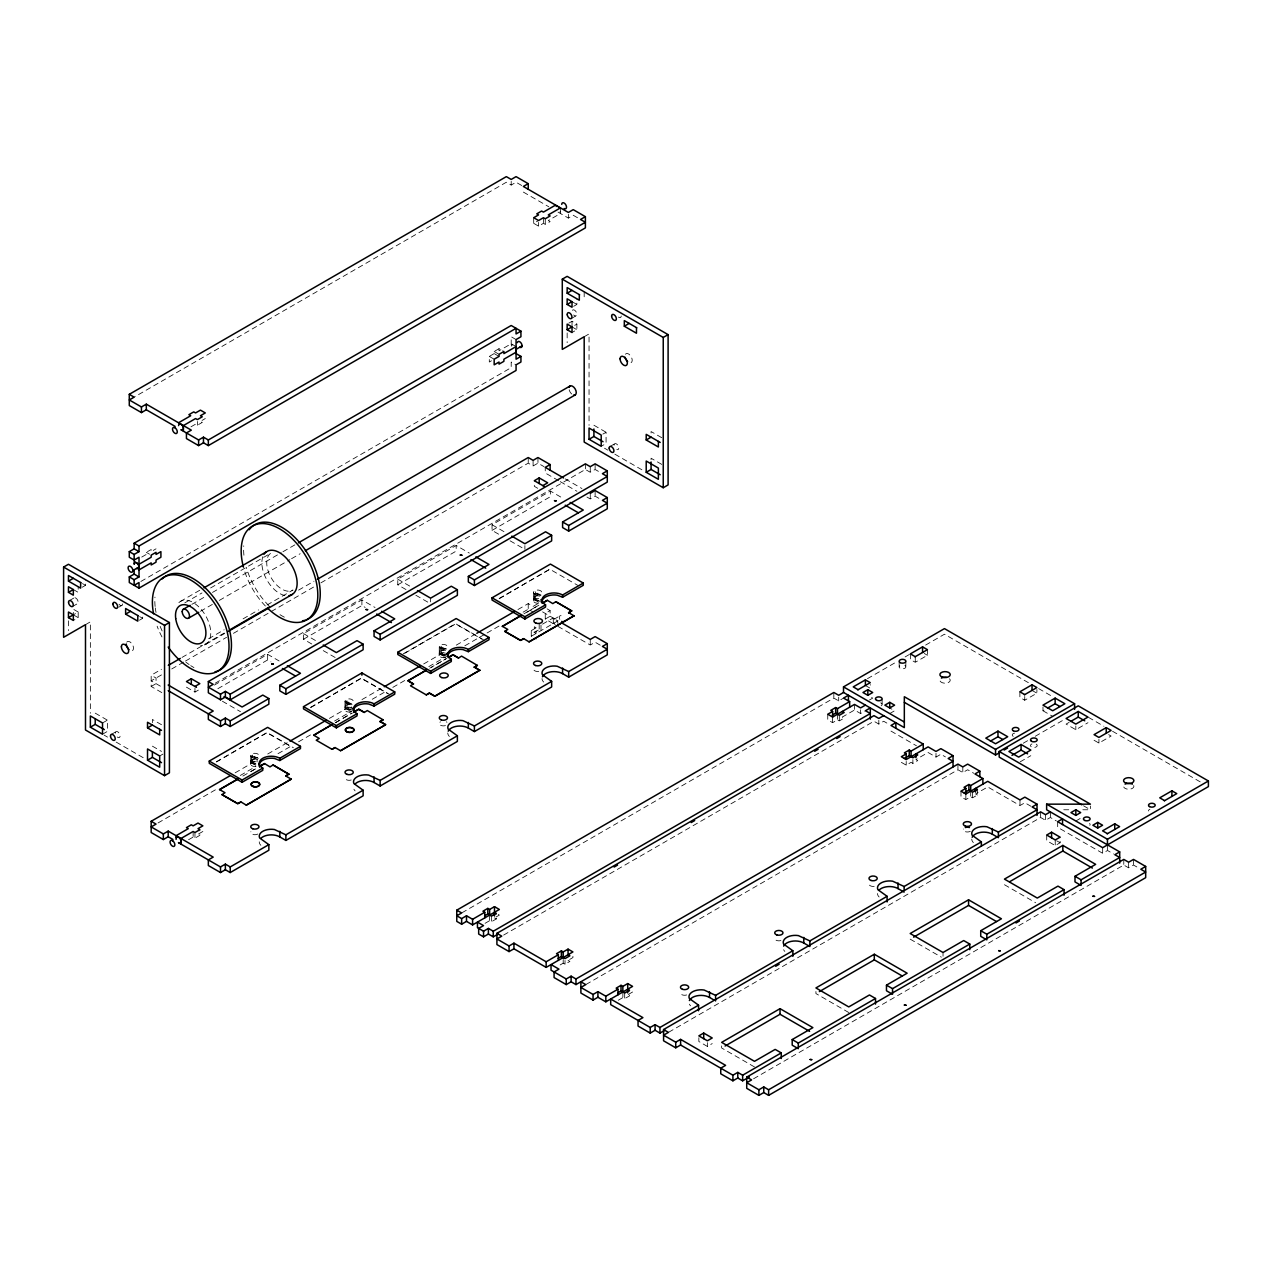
<?xml version="1.0" encoding="UTF-8"?>
<svg xmlns="http://www.w3.org/2000/svg" width="1272" height="1272" viewBox="0 0 1272 1272"><rect width="100%" height="100%" fill="white"/><g stroke="black" fill="none" stroke-linecap="round" stroke-linejoin="round"><path stroke-width="0.75" stroke-dasharray="5 3.75" d="M352.058 704.338L346.207 700.967L345.555 708.472A4.134 2.385 0 0 0 346.207 711.35A4.134 2.385 0 0 0 351.199 711.732L351.485 709.204M255.942 766.396A4.134 2.385 0 0 1 251.586 765.537A4.134 2.385 0 0 1 251.3 762.898L251.951 755.377L258.311 758.351M255.481 763.741L252.635 762.103L252.635 755.075M351.151 710.142L346.906 707.677L346.906 700.649M445.454 657.306A4.134 2.385 0 0 1 440.478 656.924A4.134 2.385 0 0 1 439.826 654.062L440.478 646.542L446.838 649.515L445.629 650.215L439.953 646.939M445.423 655.716L441.161 653.252L441.161 646.24M538.724 603.119A4.134 2.385 0 0 1 534.383 602.276A4.134 2.385 0 0 1 534.081 599.637L534.733 592.116L541.109 595.089M539.694 601.29L535.433 598.826L535.433 591.814M251.427 759.988L251.3 760.1A4.134 2.385 0 0 0 251.586 762.739A4.134 2.385 0 0 0 255.942 763.582M251.3 762.898L251.3 760.211M345.555 708.472L345.682 705.578M439.826 654.062L439.953 651.153M534.081 599.637L534.208 596.727M130.952 398.979L506.336 182.246L511.201 185.06L516.066 182.246L522.156 185.76M533.699 217.719L533.699 223.331L538.565 220.533M191.007 426.804L195.57 424.164L197.399 425.23L202.264 422.415L200.435 421.366M202.057 420.428L205.301 418.552M533.699 223.331L538.565 226.146L543.43 223.331L545.259 224.381L550.124 221.582L548.296 220.533L560.459 213.505L560.459 207.893M558.026 212.106L568.361 218.069L573.227 215.254L579.317 218.768M82.251 587.203L85.494 585.343L85.494 579.714M141.749 557.072L146.312 554.433L146.312 552.334L151.177 549.52L151.177 551.635L156.043 548.82M499.037 356.414L494.172 353.6L494.172 351.485L499.037 348.687L503.903 351.485M573.64 306.314L576.884 304.437L576.884 298.825M489.307 356.414L494.172 359.213L489.307 362.027L489.307 356.414L494.172 353.6M69.372 600.623L74.237 597.808A3.355 1.94 60 0 0 73.426 599.907M72.424 606.569L77.29 603.771M571.112 318.652L575.978 315.853M568.775 323.168L572.018 321.291L576.884 324.106L576.884 329.718L572.018 332.533M78.196 612.023L73.331 609.208L73.331 614.837L78.196 612.023L78.196 617.635L73.331 620.45M572.018 321.291L572.018 326.92L576.884 324.106M140.858 581.463L511.201 367.64L511.201 362.027L516.066 364.841M85.494 624.663L90.36 621.849L90.36 713.274M584.182 336.746L589.047 333.932L589.047 425.357M118.725 607.221L121.969 605.345M139.411 620.211L142.655 618.335L142.655 614.599M180.274 601.513L200.594 589.779M184.79 602.88L201.994 592.943M210.595 587.966L270.841 553.193A21.497 12.418 60 0 0 271.524 578.394A21.497 12.418 60 0 0 293.005 590.017L265.466 605.917M191.849 604.343L205.603 596.409M212.488 592.434L281.239 552.732M282.956 551.746L294.993 544.798M200.451 611.291L212.488 604.343M219.356 600.384L289.841 559.696M291.558 558.694L300.16 553.733M208.672 638.719L224.158 629.767M243.095 618.844L258.582 609.892M161.814 692.604L151.177 686.451L151.177 675.225L161.465 669.279M182.023 657.417L224.874 632.677M298.57 590.129L313.993 581.225M206 644.236L224.619 633.488M161.465 674.907L151.177 680.838L161.814 686.991M171.736 668.961L183.74 662.044M185.458 661.058L226.591 637.304M233.444 633.345L313.993 586.837M320.846 582.878L528.23 463.151L533.095 465.965L537.961 463.151L544.05 466.665M151.177 686.451L156.043 683.652L156.043 678.04L151.177 675.225M102.523 722.973L107.389 720.159L107.389 731.4L102.523 734.214M602.833 434.118L606.076 432.257L606.076 443.483L601.211 446.297M111.046 734.564L115.911 731.75M609.733 446.647L614.599 443.833M186.443 687.166L194.966 692.079L199.831 689.265M215.191 683.207L585.39 469.463L590.256 472.278L595.121 469.463L601.211 472.977M214.411 685.067L267.645 654.333L279.125 660.963M311.735 643.982L303.515 639.228L303.515 633.615L361.9 599.907L375.033 607.491M405.991 589.556L397.786 584.818L397.786 579.189L456.171 545.481L469.304 553.066M498.608 534.176L492.041 530.392L492.041 524.764L550.426 491.072L563.56 498.656M217.846 688.708L267.645 659.945L270.92 661.853M303.515 639.228L361.9 605.536L365.191 607.428M397.786 584.818L456.171 551.11L456.171 545.481M492.041 530.392L550.426 496.684L550.426 491.072M586.933 497.034L590.256 498.958L595.121 496.16L601.211 499.658M159.684 755.981L162.927 754.105M216.415 761.721L267.025 732.497L293.355 747.697M310.686 707.296L361.296 678.071L389.264 694.226M403.256 653.84L455.551 623.646L483.535 639.8M499.212 598.444L549.822 569.22L577.79 585.374M216.415 761.992L267.025 732.767L291.717 747.03M310.686 707.566L361.296 678.358L387.626 693.558M404.941 653.156L455.551 623.932L481.881 639.132M499.212 598.73L549.822 569.22M235.161 772.804L257.437 759.941M267.724 754.01L288.283 742.133M329.416 718.378L351.692 705.515M361.979 699.584L380.837 688.693M423.687 663.952L445.963 651.089M456.25 645.158L475.092 634.267M517.942 609.542L528.23 603.596L533.095 606.41L537.961 603.596M158.03 822.952L218.021 788.322M240.297 775.459L255.72 766.539M277.996 753.676L291.717 745.774M298.57 741.815L312.276 733.896M334.568 721.033L351.692 711.128M372.267 699.266L385.973 691.348M392.825 687.389L404.83 680.456M428.823 666.608L445.963 656.718M464.821 645.826L485.379 633.949M487.097 632.963L499.101 626.031M523.094 612.182L528.23 609.208L533.095 612.023M242.857 776.079L257.866 767.413M335.458 722.623L352.121 713.004M429.729 668.197L446.393 658.578L431.383 667.371M523.985 613.772L538.994 605.106L523.985 613.915M251.188 771.404L256.197 768.527M335.458 722.766L352.121 713.131M545.259 619.051L550.124 616.236L550.124 610.624L545.259 613.422L545.259 619.051L555.594 625.013M531.267 630.626L536.132 627.827L536.132 633.44L531.267 630.626L531.267 636.254L536.132 639.053M542.524 624.139L553.161 617.985L553.161 623.614M553.781 619.4L559.855 615.887M540.998 625.013L540.998 630.626L539.185 629.576L534.32 632.391L534.32 626.778L536.132 627.827M531.267 636.254L558.026 620.8L542.524 611.848M188.574 839.727L193.137 837.087L194.966 838.137L199.831 835.338L199.831 829.71M202.868 831.475L198.003 834.273L199.831 835.338M558.026 626.412L590.256 645.031L595.121 642.217L601.211 645.731M461.927 912.803L833.828 698.09L838.693 700.904L843.559 698.09M867.456 678.676L896.553 661.885M905.108 656.94L910.243 653.983M925.634 645.079L944.46 634.219L1028.364 682.667M910.402 653.888L910.402 659.5L915.268 662.299L927.431 655.287L927.431 649.674M869.46 699.998L872.703 698.121L867.838 695.307M485.061 923.329L489.625 920.689L491.437 921.755L496.303 918.941L496.303 913.328M496.112 916.953L499.355 915.077L494.49 912.263M827.754 714.244L827.754 719.857L832.619 722.671L837.485 719.857L839.313 720.906L844.179 718.108L842.35 717.042L854.514 710.03L860.588 713.528L865.453 710.73M503.633 935.079L873.959 721.256L878.825 724.07L883.69 721.256L888.254 723.895M889.732 713.576L894.598 710.762L889.732 707.947M560.157 964.939L563.194 963.174L565.022 964.224L569.888 961.425L568.059 960.36M569.681 959.438L572.925 957.562L572.925 953.809M901.339 762.341L906.205 765.14L911.07 762.341L912.883 763.391L917.748 760.577L915.935 759.527L928.099 752.499L936.001 757.078L940.867 754.264L945.43 756.904M1019.874 691.793L1019.874 697.422L1024.739 700.22L1036.903 693.208L1036.903 689.456M1042.976 707.009L1042.976 710.762L1046.029 708.997M586.026 984.464L957.943 769.751L962.809 772.549L967.674 769.751L973.764 773.249M1023.26 743.214L1028.412 740.24M1035.281 736.265L1064.505 719.395M1069.132 722.353L1066.095 724.102L1075.826 729.715L1087.989 722.703M1020.176 761.849L1030.813 755.695M618.287 1000.253L622.851 997.614L624.679 998.663L629.545 995.865L629.545 990.236M632.582 992.001L627.716 994.815L629.545 995.865M960.98 791.168L960.98 796.781L965.846 799.595L970.711 796.781L972.539 797.83L977.405 795.016L977.405 789.403M1094.063 740.256L1098.928 743.071L1111.092 736.043L1107.848 734.167M977.405 795.016L975.576 793.967L987.74 786.955L1019.985 805.558L1024.85 802.743L1030.924 806.257M668.722 1032.212L1040.639 817.483L1045.505 820.297L1050.37 817.483L1056.444 820.997M1075.826 821.012L1080.691 818.198M698.853 1037.745L698.853 1041.498L707.359 1046.411L712.225 1043.597M1046.713 835.036L1046.713 840.649L1055.235 845.578L1060.101 842.764L1060.101 837.151M1057.668 821.696L1057.668 827.309L1102.665 853.289L1107.53 850.491L1113.62 854.005M753.581 1078.767L1123.78 865.039L1128.646 867.838L1133.511 865.039L1139.601 868.538M535.305 596.234L535.512 596.139A4.293 2.48 0 0 1 539.805 596.139M540.584 595.487L534.208 592.514M535.433 598.826L535.592 598.762A4.134 2.385 0 0 1 538.724 598.524M441.05 650.66L441.241 650.564A4.293 2.48 0 0 1 445.55 650.564M441.161 653.252L441.336 653.188A4.134 2.385 0 0 1 445.454 653.188M346.779 705.086L347.065 704.799A4.134 2.385 0 0 1 351.199 704.799M346.906 707.677L347.065 707.598A4.134 2.385 0 0 1 351.199 707.598M351.199 711.732L345.682 708.377M252.508 759.511L252.81 759.225A4.134 2.385 0 0 1 257.787 759.591M251.427 755.775L257.787 758.748M252.635 762.103L252.81 762.023A4.134 2.385 0 0 1 255.942 761.785M1063.758 809.771L1069.482 809.771M1082.806 809.771L1090.422 809.771L1090.422 806.035M523.364 192.088L548.804 206.78M572.018 301.639L576.884 304.437M572.018 326.92L576.884 329.718M516.066 339.56L511.201 336.746L511.201 346.572M516.066 346.572L511.201 343.774L499.037 350.786L499.037 348.687M661.726 437.695L651.073 431.542L651.073 437.171M494.172 351.485L499.037 354.3M593.913 425.23L606.076 432.257M661.726 464.375L651.073 458.238L651.073 461.975M1038.652 688.597L1052.341 696.5M1088.53 717.392L1103.937 726.296M1112.507 731.241L1201.547 782.646M1032.037 690.394L1036.903 693.208M604.518 448.205L607.952 450.193M614.821 454.152L644.045 471.022M1042.976 710.762L1052.707 716.375M924.188 653.411L927.431 655.287M565.261 478.908L581.924 488.528M558.599 480.673L545.259 472.977L545.259 467.365M560.252 481.643L576.932 491.262M537.722 488.289L534.32 486.317L534.32 480.705M1083.537 805.796L1090.422 809.771M865.405 685.481L870.271 688.295L870.271 684.543M890.988 731.082L916.444 745.774M1056.682 840.792L1060.101 842.764M492.041 524.764L505.191 532.348M510.104 540.823L523.253 548.407M534.208 599.541L539.885 602.817M547.087 608.859L550.124 610.624M1004.451 884.724L1035.647 902.738M397.786 579.189L410.92 586.774M415.849 595.232L428.982 602.817M439.953 653.951L445.629 657.242M910.18 939.149L941.391 957.164M303.515 633.615L316.649 641.199M323.231 650.612L336.365 658.196M146.312 552.334L149.555 554.21M345.682 701.365L351.358 704.64L351.199 708.917A4.134 2.385 0 0 1 346.207 708.552A4.134 2.385 0 0 1 345.555 705.674M848.758 1012.528L815.924 993.559L815.924 987.947M82.457 583.578L85.494 585.343M139.618 616.586L142.655 618.335M73.331 589.556L78.196 592.355L78.196 586.742M73.331 614.837L78.196 617.635M222.393 701.238L240.456 711.668M251.427 762.803L257.103 766.078M161.512 724.722L152.386 719.459L152.386 725.088M754.503 1066.954L721.653 1047.985L721.653 1044.248M494.49 917.891L496.303 918.941M95.225 713.147L107.389 720.159M152.386 746.155L161.512 751.418M104.113 735.121L107.548 737.108M116.134 742.069L145.358 758.939M533.365 598.301L533.524 600.829M439.094 652.711L439.269 655.239M344.823 707.137L344.998 709.665M250.568 761.562L250.743 764.09M535.592 598.762L535.592 595.948A4.134 2.385 0 0 1 540.584 596.33M441.336 653.188L441.336 650.374A4.134 2.385 0 0 1 445.454 650.374M347.065 707.598L346.986 704.99A4.293 2.48 0 0 1 351.279 704.99M252.81 762.023L252.715 759.416A4.293 2.48 0 0 1 257.914 759.813M1133.511 859.411L1133.511 865.039M1128.646 862.225L1128.646 867.838M1123.78 859.411L1123.78 865.039M1107.53 844.862L1107.53 850.491M1102.665 847.677L1102.665 853.289M1098.928 739.318L1098.928 743.071M1075.826 725.978L1075.826 729.715M1055.235 839.949L1055.235 845.578M1050.37 811.87L1050.37 817.483M1045.505 814.668L1045.505 820.297M1040.639 811.87L1040.639 817.483M1024.739 696.484L1024.739 700.22M1019.985 799.945L1019.985 805.558M972.539 792.218L972.539 797.83M970.711 791.168L970.711 796.781M965.846 793.967L965.846 799.595M962.809 766.937L962.809 772.549M957.943 764.122L957.943 769.751M943.029 952.49L943.029 956.226M936.001 753.326L936.001 757.078M915.268 656.686L915.268 662.299M912.883 759.638L912.883 763.391M906.205 761.403L906.205 765.14M905.839 661.09L905.839 666.703M899.161 661.424L899.161 667.037M882.116 698.996L882.116 704.609M878.825 720.318L878.825 724.07M860.588 709.792L860.588 713.528M854.514 704.402L854.514 710.03M839.313 715.293L839.313 720.906M838.693 697.151L838.693 700.904M837.485 714.244L837.485 719.857M833.828 692.477L833.828 698.09M832.619 717.042L832.619 722.671M707.359 1042.658L707.359 1046.411M624.679 993.05L624.679 998.663M622.851 992.001L622.851 997.614M595.121 463.851L595.121 469.463M595.121 490.531L595.121 496.16M590.256 466.665L590.256 472.278M590.256 493.345L590.256 498.958M590.256 639.418L590.256 645.031M585.39 463.851L585.39 469.463M584.182 291.797L584.182 297.425M568.361 214.316L568.361 218.069M567.153 332.93L567.153 342.677M565.022 960.487L565.022 964.224M563.194 959.438L563.194 963.174M545.259 218.768L545.259 224.381M543.43 217.719L543.43 223.331M539.185 623.964L539.185 629.576M538.565 222.393L538.565 226.146M537.961 457.538L537.961 463.151M533.524 592.402L533.524 598.015M533.095 460.337L533.095 465.965M528.23 457.538L528.23 463.151M528.23 603.596L528.23 609.208M524.891 545.608L524.891 549.345M511.201 181.324L511.201 185.06M491.437 916.126L491.437 921.755M489.625 915.077L489.625 920.689M439.269 646.812L439.269 652.441M430.62 598.158L430.62 601.894M361.9 599.907L361.9 605.536M344.998 701.238L344.998 706.866M267.645 654.333L267.645 659.945M257.103 759.066L257.103 761.864M250.743 755.663L250.743 761.276M197.399 421.477L197.399 425.23M194.966 688.327L194.966 692.079M194.966 832.524L194.966 838.137M193.137 831.475L193.137 837.087M68.465 620.831L68.465 630.594M1133.718 785.476A5.168 2.973 0 0 1 1130.061 789.133A5.168 2.973 0 0 1 1123.748 787.018M1148.505 810.995A3.355 1.94 0 0 1 1149.92 809.246M1089.516 823.413A3.355 1.94 0 0 1 1089.802 825.337M1036.235 744.152A3.355 1.94 0 0 1 1036.092 746.966A3.355 1.94 0 0 1 1031.226 746.728A3.355 1.94 0 0 1 1031.942 743.929M880.701 702.86A3.355 1.94 0 0 1 881.146 705.817M949.532 678.723A5.168 2.973 0 0 1 946.4 683.096A5.168 2.973 0 0 1 939.913 680.218M904.869 665.495A3.355 1.94 0 0 1 904.996 668.166A3.355 1.94 0 0 1 900.417 668.388A3.355 1.94 0 0 1 899.749 665.765M1013.243 736.361A3.355 1.94 0 0 1 1012.576 734.167A3.355 1.94 0 0 1 1015.915 733.054M874.182 886.33A4.134 2.385 0 0 1 869.539 885.217A4.134 2.385 0 0 1 870.191 882.355M780.913 940.517A4.134 2.385 0 0 1 776.333 940.342A4.134 2.385 0 0 1 774.855 937.846M686.642 994.942A4.134 2.385 0 0 1 682.062 994.768A4.134 2.385 0 0 1 680.6 992.255M973.366 842.573A12.036 6.948 0 0 1 971.76 839.091M879.111 896.983A12.036 6.948 0 0 1 877.489 893.516M784.84 951.408A12.036 6.948 0 0 1 783.632 949.739M690.569 1005.834A12.036 6.948 0 0 1 689.376 1004.164M970.298 831.3A4.134 2.385 0 0 1 965.305 831.665A4.134 2.385 0 0 1 963.381 828.994M572.4 310.32A3.355 1.94 60 0 1 575.516 311.036A3.355 1.94 60 0 1 576.629 315.218A3.355 1.94 60 0 1 573.64 314.979M625.411 354.236A5.168 2.973 60 0 1 631.468 357.273A5.168 2.973 60 0 1 629.513 362.774M621.213 315.997A3.355 1.94 60 0 1 618.431 317.078M614.042 445.28A3.355 1.94 60 0 1 616.268 443.833A3.355 1.94 60 0 1 618.764 447.696A3.355 1.94 60 0 1 616.825 449.588M445.454 725.565A4.134 2.385 0 0 1 440.112 724.961A4.134 2.385 0 0 1 440.478 721.812M446.313 721.812A4.134 2.385 0 0 1 446.965 722.305M351.199 779.99A4.134 2.385 0 0 1 346.62 779.816A4.134 2.385 0 0 1 345.141 777.303M257.787 834.034A4.134 2.385 0 0 1 252.81 834.416A4.134 2.385 0 0 1 250.886 831.729M543.653 682.03A12.036 6.948 0 0 1 542.031 678.564M449.382 736.456A12.036 6.948 0 0 1 447.776 732.99M355.127 790.882A12.036 6.948 0 0 1 353.918 789.212M260.855 845.308A12.036 6.948 0 0 1 259.25 841.826M538.724 671.378A4.134 2.385 0 0 1 534.383 670.535A4.134 2.385 0 0 1 534.081 667.895M555.18 624.663A3.355 1.94 60 0 1 553.225 620.831A3.355 1.94 60 0 1 555.18 619.273M556.007 619.75A3.355 1.94 60 0 1 557.963 623.582M559.855 619.4A3.355 1.94 60 0 1 561.27 615.759L562.097 616.236A3.355 1.94 60 0 1 563.496 617.985M560.252 211.518A3.355 1.94 60 0 1 559.839 212.106M511.296 346.159A3.355 1.94 60 0 1 512.823 344.935M74.953 597.745A3.355 1.94 60 0 1 77.989 601.131A3.355 1.94 60 0 1 76.574 603.834M126.723 642.153A5.168 2.973 60 0 1 132.781 645.19A5.168 2.973 60 0 1 130.841 650.692M122.525 603.914A3.355 1.94 60 0 1 118.98 604.232M115.355 733.197A3.355 1.94 60 0 1 117.867 731.909A3.355 1.94 60 0 1 120.077 736.234A3.355 1.94 60 0 1 117.31 737.029M571.685 393.986A5.168 2.973 60 0 1 569.109 389.518M538.724 600.32A4.134 2.385 0 0 1 534.383 599.462A4.134 2.385 0 0 1 534.081 596.822M538.772 600.702A4.293 2.48 0 0 1 534.24 599.812A4.293 2.48 0 0 1 533.938 597.061M351.279 709.299A4.293 2.48 0 0 1 346.095 708.902A4.293 2.48 0 0 1 345.412 705.896M445.454 654.508A4.134 2.385 0 0 1 440.478 654.126A4.134 2.385 0 0 1 439.826 651.248M445.55 654.873A4.293 2.48 0 0 1 440.351 654.476A4.293 2.48 0 0 1 439.667 651.471M255.974 763.963A4.293 2.48 0 0 1 251.459 763.073A4.293 2.48 0 0 1 251.141 760.322M284.34 617.159A54.187 31.275 60 0 1 279.522 614.376M268.949 605.742A54.187 31.275 60 0 1 246.307 567.328M243.922 555.212A54.187 31.275 60 0 1 243.747 545.863M265.387 605.997A54.187 31.275 60 0 1 243.874 568.727M284.944 595.535A24.947 14.405 60 0 1 266.643 579.523A24.947 14.405 60 0 1 263.097 556.055M202.582 645.524A24.947 14.405 60 0 1 200.642 645.635M178.875 602.658A24.947 14.405 60 0 1 205.205 614.996A24.947 14.405 60 0 1 204.379 645.047M193.948 667.562A54.187 31.275 60 0 1 190.736 665.638M189.131 664.556A54.187 31.275 60 0 1 185.951 662.187M162.148 630.976A54.187 31.275 60 0 1 159.556 624.806M156.027 612.452A54.187 31.275 60 0 1 155.295 607.937M155.12 606.474A54.187 31.275 60 0 1 154.961 597.125M161.973 636.938A54.187 31.275 60 0 1 157.124 626.206M534.733 594.088A4.134 2.385 0 0 0 541.649 593.006A4.134 2.385 0 0 0 536.593 590.097A4.134 2.385 0 0 0 534.733 594.088M346.207 702.923A4.134 2.385 0 0 0 353.123 701.858A4.134 2.385 0 0 0 348.067 698.948A4.134 2.385 0 0 0 346.207 702.923M441.336 648.879A4.134 2.385 0 0 0 447.521 646.812A4.134 2.385 0 0 0 441.336 644.761A4.134 2.385 0 0 0 441.336 648.879M252.81 757.73A4.134 2.385 0 0 0 258.995 755.663A4.134 2.385 0 0 0 252.81 753.596A4.134 2.385 0 0 0 252.81 757.73"/><path stroke-width="1.5" d="M541.379 599.541L541.236 602.022A4.134 2.385 0 0 0 541.236 599.637M175.154 426.422L146.312 409.775L141.446 412.589L129.283 405.561L129.283 394.32L506.336 176.633L511.201 179.447L516.066 176.633L528.23 183.661L528.23 189.274M129.283 394.32L134.148 397.134L129.283 399.949L141.446 406.961L146.312 404.162L191.309 430.143L186.443 432.957L186.443 438.57L198.607 445.598L203.472 442.783L208.338 445.598L585.39 227.895L585.39 216.669L573.227 209.642L568.361 212.456L523.364 186.459L528.23 183.661M178.541 422.765L190.705 415.737L188.876 414.688L193.742 411.89L195.57 412.939L200.435 410.125L205.301 412.939L200.435 415.737L202.264 416.803L197.399 419.601L195.57 418.552L183.406 425.579L183.406 431.192M555.594 205.078L543.43 212.106L541.618 211.041L536.752 213.855L538.565 214.904L533.699 217.719L538.565 220.517L543.43 217.719L545.259 218.768L550.124 215.954L548.296 214.904L560.459 207.893M180.974 429.793L198.607 439.969L203.472 437.171L208.338 439.969L585.39 222.282L580.525 219.468L585.39 216.669M63.6 567.073L68.465 564.275L169.415 622.549L169.415 772.835L164.549 775.65L85.494 730.001L85.494 624.663L63.6 637.304L63.6 567.073L164.549 625.363L169.415 622.549M562.288 279.156L567.153 276.358L668.102 334.631L668.102 484.918L663.237 487.733L584.182 442.084L584.182 336.746L562.288 349.387L562.288 279.156L663.237 337.446L668.102 334.631M80.931 582.703L68.465 575.5L68.465 581.129L73.331 578.315M134.148 548.82L134.148 543.208L511.201 325.505L520.932 331.133L520.932 336.746L516.066 339.56L516.066 359.213L520.932 356.414L520.932 362.027L516.066 364.841L516.066 370.454L139.014 588.141L129.283 582.528L129.283 576.916L134.148 574.101L139.014 576.916L139.014 557.247L134.148 560.062L129.283 557.247L129.283 551.635L134.148 548.82L139.014 551.635L139.014 546.006L516.066 328.319L516.066 333.932L520.932 331.133M579.619 294.786L567.153 287.583L567.153 293.212L572.018 290.398M68.465 592.355L73.331 589.556L73.331 595.169L68.465 592.355L68.465 586.742L73.331 589.556M129.283 551.635L134.148 554.433L139.014 551.635M567.153 304.437L572.018 301.639L572.018 307.252L567.153 304.437L567.153 298.825L572.018 301.639M516.066 346.572L503.903 353.6L503.903 351.485L499.037 354.3L499.037 356.414L494.172 359.213L494.172 364.841L499.037 362.027L499.037 364.126L503.903 361.328L503.903 359.213L516.066 352.201M132.829 570.54L139.014 567.073M522.045 345.825L516.066 349.387M139.014 569.888L151.177 562.86L151.177 564.975L156.043 562.16L156.043 560.062L160.908 557.247L160.908 551.635L156.043 554.433L156.043 552.334L151.177 555.133L151.177 557.247L139.014 564.275L134.148 561.461L134.244 564.323M68.465 617.635L73.331 614.837L73.331 620.45L68.465 617.635L68.465 612.023L73.331 614.837M129.283 576.916L134.148 579.714L139.014 576.916M567.153 329.718L572.018 326.92L572.018 332.533L567.153 329.718L567.153 324.106L572.018 326.92M138.091 615.712L125.626 608.509L125.626 614.122L130.491 611.323M636.779 327.794L624.313 320.592L624.313 326.22L629.179 323.406M203.981 587.823L266.643 551.65M183.263 609.304L190.132 605.345M298.443 542.81L570.047 386.004M188.415 618.24L198.734 612.293M305.312 550.76L575.198 394.94M168.317 665.336L180.306 658.403M230.009 629.704L269.425 606.951M317.428 579.237L528.23 457.538L533.095 460.337L537.961 457.538L550.124 464.55L550.124 470.179M228.006 631.532L292.353 594.374M90.36 727.187L102.523 734.214L102.523 722.973L90.36 715.945L90.36 727.187L95.225 724.372L104.352 729.651M589.047 439.269L601.211 446.297L601.211 435.056L589.047 428.044L589.047 439.269L593.913 436.471L603.039 441.734M550.124 464.55L545.259 467.365L563.591 477.954M194.966 686.451L199.831 683.652L191.309 678.739L186.443 681.538L196.476 687.341M542.826 485.618L547.691 482.819L539.185 477.89L534.32 480.705L544.289 486.461M208.338 681.538L585.39 463.851L590.256 466.665L595.121 463.851L607.285 470.878L607.285 482.104L230.232 699.807L225.367 696.992L220.501 699.807L208.338 692.779L208.338 681.538L213.203 684.352L208.338 687.166L220.501 694.178L225.367 691.38L230.232 694.178L607.285 476.491L602.419 473.677L607.285 470.878M161.512 730.351L147.52 722.273L147.52 727.886L152.386 725.088M660.2 442.433L646.208 434.356L646.208 439.969L651.073 437.171M590.256 493.345L595.121 490.531L607.285 497.559L607.285 508.8L568.679 531.092L562.59 527.578L562.59 521.965L583.276 510.024L570.142 502.44M147.52 760.195L159.684 767.223L159.684 755.981L147.52 748.954L147.52 760.195L152.386 757.381L161.512 762.644M646.208 472.278L658.371 479.305L658.371 468.064L646.208 461.036L646.208 472.278L651.073 469.463L660.2 474.742M323.231 644.999L336.365 652.584L357.035 640.643L363.124 644.157L363.124 649.769L285.882 694.353L279.808 690.855L279.808 685.226L300.478 673.286L287.345 665.701M417.486 590.574L430.62 598.158L451.306 586.217L457.379 589.731L457.379 595.344L380.137 639.943L374.063 636.429L374.063 630.801L394.749 618.876L381.6 611.291M511.757 536.148L524.891 543.732L545.561 531.791L551.65 535.305L551.65 540.918L474.408 585.518L468.335 582.004L468.335 576.391L489.005 564.45L475.871 556.866M168.206 690.664L220.501 720.874L225.367 718.06L230.232 720.874L268.853 698.567L268.853 704.195L230.232 726.487L225.367 723.673L220.501 726.487L208.338 719.459L208.338 713.846L213.203 711.032L168.206 685.052M607.285 497.559L602.419 500.373L607.285 503.171L568.679 525.479L562.59 521.965M279.808 685.226L285.882 688.74L363.124 644.157M374.063 630.801L380.137 634.315L457.379 589.731M468.335 576.391L474.408 579.889L551.65 535.305M300.478 746.33L279.808 758.271A12.036 6.948 0 0 0 262.779 758.271A12.036 6.948 0 0 0 262.779 768.097L262.779 770.339L242.093 782.28L209.26 763.327L209.26 761.069L267.645 727.361L300.478 746.33L300.478 748.572L279.808 760.513L274.402 758.43A12.036 6.948 0 0 0 259.663 766.952M394.749 691.904L374.063 703.845A12.036 6.948 0 0 0 357.035 703.845A12.036 6.948 0 0 0 357.035 713.672L357.035 715.913L336.365 727.854L303.515 708.902L303.515 706.644L361.9 672.936L394.749 691.904L394.749 694.146L374.063 706.087L368.673 704.004A12.036 6.948 0 0 0 353.918 712.527M489.005 637.479L468.335 649.42A12.036 6.948 0 0 0 451.306 649.42A12.036 6.948 0 0 0 451.306 659.246L451.306 661.504L430.62 673.429L397.786 654.476L397.786 652.234L456.171 618.526L489.005 637.479L489.005 639.721L468.335 651.662L462.928 649.579A12.036 6.948 0 0 0 447.776 656.304M583.276 583.053L562.59 594.994A12.036 6.948 0 0 0 545.561 594.994A12.036 6.948 0 0 0 545.561 604.82L545.561 607.078L524.891 619.019L492.041 600.05L492.041 597.808L550.426 564.1L583.276 583.053L583.276 585.311L562.59 597.236L557.2 595.169A12.036 6.948 0 0 0 542.031 601.879M172.944 839.472L168.206 836.738L163.341 839.552L151.177 832.524L151.177 821.283L230.009 775.777M290 741.147L325.998 720.365M384.271 686.721L420.253 665.94M476.809 633.281L514.524 611.514M221.964 794.603L237.769 803.602L240.805 801.98L237.769 803.745L221.964 794.603L225.001 792.71L219.531 789.546L237.864 778.973M259.536 766.46L264.528 763.566L269.998 766.873L273.051 764.981L288.855 774.107L285.818 776L291.288 779.164L246.291 805.144L240.805 801.837M313.786 735.137L332.119 724.547L313.786 735.264L319.256 738.428L316.219 740.193L332.04 749.319L335.077 747.554L340.546 750.718L385.559 724.738L340.546 750.718M364.269 712.447L358.799 709.14L353.791 712.034L358.799 709.283L364.269 712.447L367.306 710.555L383.126 719.825L380.074 721.574L383.126 719.825M408.058 680.711L426.39 670.121L408.058 680.711L413.527 684.002L408.058 680.854M458.524 658.022L453.055 654.73L448.062 657.608L453.055 654.857L458.524 658.022L461.577 656.129L477.382 665.399L474.345 667.148L477.382 665.399M520.645 615.839L502.313 626.428L520.645 615.696M542.317 603.182L547.326 600.305L552.795 603.596L555.832 601.704L571.653 610.83L568.6 612.738L571.653 610.83M219.531 789.689L237.864 779.1M259.536 766.603L264.528 763.566M542.317 603.326L547.326 600.305M209.26 761.069L242.093 780.038L262.779 768.097M303.515 706.644L336.365 725.612L357.035 713.672M397.786 652.234L430.62 671.187L451.306 659.246M492.041 597.808L524.891 616.761L545.561 604.82M413.527 683.859L410.49 685.767L426.295 694.894L429.348 693.129L434.817 696.15L479.814 670.312L474.345 667.021M504.745 631.341L520.566 640.325L523.603 638.719L520.566 640.468L504.745 631.341L507.798 629.449L502.313 626.285M151.177 821.283L156.043 824.097L151.177 826.911L163.341 833.923L168.206 831.125L213.203 857.105L208.338 859.904L208.338 865.532L220.501 872.544L225.367 869.746L230.232 872.544L268.853 850.253L268.853 844.64L259.663 838.01A12.036 6.948 0 0 1 274.402 829.503L285.882 834.814L363.124 790.214L363.124 795.827L285.882 840.426L279.808 836.912A12.036 6.948 0 0 0 260.855 838.359M285.818 775.856L288.855 774.107M335.077 747.554L332.04 749.319M426.295 694.894L429.348 693.002L434.817 696.293L479.814 670.169M291.288 779.02L246.291 805.144M529.072 641.867L574.085 615.743L529.072 641.867L523.603 638.576M178.541 842.7L220.501 866.932L225.367 864.117L230.232 866.932L268.853 844.64M542.444 676.768A12.036 6.948 0 0 1 562.59 673.651L568.679 677.149L607.285 654.857L607.285 643.632L602.419 646.43L607.285 649.245L568.679 671.537L557.2 666.226A12.036 6.948 0 0 0 542.444 674.748L551.65 681.363L551.65 686.991L474.408 731.575L468.335 728.077A12.036 6.948 0 0 0 448.189 731.193M363.124 790.214L353.918 783.584A12.036 6.948 0 0 1 368.673 775.077L380.137 780.388L457.379 735.788L457.379 741.417L380.137 786.001L374.063 782.487A12.036 6.948 0 0 0 355.127 783.934M457.379 735.788L448.189 729.158A12.036 6.948 0 0 1 462.928 720.652L474.408 725.962L551.65 681.363M484.759 917.891L484.759 912.263L482.931 911.213L487.796 908.399L489.625 909.464L494.49 906.65L499.355 909.464L472.596 924.903L466.506 921.389L461.641 924.203L456.775 921.389L456.775 910.164L833.828 692.477L838.693 695.275L843.559 692.477L904.328 727.616L904.328 696.722L995.547 749.383L1074.601 703.734L1074.601 709.363M843.511 692.509L843.511 686.88L944.46 628.607L1074.601 703.734M857.805 689.869L870.271 682.667L865.405 679.868L853.242 686.88L858.107 689.694M914.966 656.861L927.431 649.674L922.566 646.86L910.402 653.888L915.268 656.686M456.775 910.164L461.641 912.962L456.775 915.776L461.641 918.591L466.506 915.776L472.596 919.29L484.759 912.263M849.648 707.216L849.648 701.603L837.485 708.615L835.656 707.566L830.791 710.38L832.619 711.43L832.619 717.042L854.514 704.402L860.588 707.916L865.453 705.101M867.838 689.694L862.973 692.509L867.838 695.307L872.703 692.509L867.838 689.694L867.838 695.307M832.619 711.43L827.754 714.244L832.619 717.042M484.553 915.888L487.796 914.027L491.437 916.126L496.303 913.328L494.49 912.263M832.413 715.055L835.656 713.179L839.313 715.293L844.179 712.479L842.35 711.43M498.306 933.934L493.266 936.844L488.4 934.03L483.535 936.844L478.67 934.03L478.67 928.417L483.535 925.603L477.461 922.105L477.461 927.717L483.535 931.231L488.4 928.417L493.266 931.231L870.318 713.528L865.453 710.73L870.318 707.916L870.318 719.157M889.732 702.335L884.867 705.149L889.732 707.947L894.598 705.149L889.732 702.335L889.732 707.947M558.328 960.36L558.328 954.747L556.516 953.698L561.381 950.884L563.194 951.933L568.059 949.135L572.925 951.933L546.165 967.388L513.936 948.785L509.07 951.583L496.907 944.571L496.907 933.33L873.959 715.643L878.825 718.442L883.69 715.643M614.138 867.059L617.572 865.087M691.237 822.555L694.671 820.567M814.684 751.275L818.087 749.319M836.738 738.539L840.108 736.599M496.907 933.33L501.772 936.144L496.907 938.943L509.07 945.971L513.936 943.156L546.165 961.775L558.328 954.747M923.234 749.701L923.234 744.072L911.07 751.1L909.242 750.051L904.376 752.865L906.205 753.914L906.205 759.527L928.099 746.887L936.001 751.45L940.867 748.652L953.03 755.663L953.03 766.905M906.205 753.914L901.339 756.713L906.205 759.527M558.138 958.373L561.381 956.512L565.022 958.611L569.888 955.797L568.059 954.747L568.059 949.135M904.376 758.478L909.242 755.663L912.883 757.778L917.748 754.964L915.935 753.914L915.935 757.651M1024.437 694.782L1036.903 687.58L1032.037 684.781L1019.874 691.793L1024.739 694.607M979.838 776.763L979.838 771.15L967.674 764.122L962.809 766.937L957.943 764.122L575.978 984.592L571.112 981.777L566.247 984.592L554.083 977.564L554.083 971.951L558.949 969.137L551.03 964.573L551.03 970.202L566.247 978.979L571.112 976.165L575.978 978.979L953.03 761.292L948.165 758.478L953.03 755.663M997.979 731.13L985.816 738.142L995.547 743.77L1007.71 736.742L997.979 731.13L997.979 736.742L990.379 741.131M1055.14 698.121L1042.976 705.149L1052.707 710.762L1064.871 703.734L1055.14 698.121L1055.14 703.734L1047.54 708.122M1081.804 804.81L999.188 757.11L999.188 751.482L1078.258 705.849L1208.4 780.976L1208.4 786.605L1102.665 847.677L1057.668 821.696L1062.533 818.882L1062.533 824.51M904.328 702.335L995.547 754.996L1000.698 752.022M1004.133 750.035L1007.583 748.047M1021.082 744.47L1008.919 751.482L1018.649 757.11L1030.813 750.082L1021.082 744.47L1021.082 750.082L1011.971 755.345M1078.258 711.461L1066.095 718.489L1075.826 724.102L1087.989 717.074L1078.258 711.461L1078.258 717.074L1070.658 721.463M617.985 989.187L616.157 988.137L621.022 985.323L622.851 986.388L627.716 983.574L632.582 986.388L605.822 1001.827L597.92 997.264L593.054 1000.078L580.891 993.05L580.891 981.809L585.756 984.623L580.891 987.438L593.054 994.45L597.92 991.651L605.822 996.214L617.985 989.187L617.985 994.815M979.838 771.15L974.972 773.948L982.874 778.528L982.874 784.14M982.874 778.528L970.711 785.54L968.898 784.49L964.033 787.304L965.846 788.354L965.846 793.967L987.74 781.326L1019.985 799.945L1024.85 797.131L1037.014 804.158L1037.014 815.384M965.846 788.354L960.98 791.168L965.846 793.967M617.779 992.812L621.022 990.952L624.679 993.05L629.545 990.236L627.716 989.187M964.033 792.917L968.898 790.103L972.539 792.218L977.405 789.403L975.576 788.354L975.576 792.09M1106.227 727.616L1094.063 734.644L1098.928 737.442L1111.092 730.43L1106.227 727.616L1106.227 733.229M664.986 1030.177L659.945 1033.087L655.08 1030.272L650.215 1033.087L638.051 1026.059L638.051 1020.446L642.917 1017.632L610.687 999.029L610.687 1004.642L650.215 1027.458L655.08 1024.66L659.945 1027.458L698.567 1005.166L698.567 1010.779M1037.014 804.158L1032.149 806.957L1037.014 809.771L998.393 832.063L986.913 826.752A12.036 6.948 0 0 0 972.158 835.275L981.364 841.889L981.364 845.642M698.567 1005.166L689.376 998.536A12.036 6.948 0 0 1 704.116 990.029L715.595 995.34L792.838 950.741L792.838 956.353M792.838 950.741L783.632 944.11A12.036 6.948 0 0 1 798.387 935.604L809.867 940.914L887.093 896.315L887.093 901.943M887.093 896.315L877.903 889.7A12.036 6.948 0 0 1 892.642 881.178L904.122 886.489L981.364 841.889M781.262 1058.527L781.262 1052.898L742.641 1075.206L737.776 1072.391L732.911 1075.206L680.6 1045.012L675.734 1047.81L663.571 1040.798L663.571 1029.557L1040.639 811.87L1045.505 814.668L1050.37 811.87M775.666 966.275L779.1 964.287M1075.826 809.771L1070.96 812.585L1075.826 815.4L1080.691 812.585L1075.826 809.771L1075.826 815.4M663.571 1029.557L668.436 1032.371L663.571 1035.169L675.734 1042.197L680.6 1039.383L725.612 1065.364L720.747 1068.178L720.747 1073.791L732.911 1080.818L737.776 1078.004L742.641 1080.818L749.351 1076.939M703.718 1033.071L698.853 1035.869L707.359 1040.798L712.225 1037.984L703.718 1033.071L703.718 1038.683M1051.578 832.222L1046.713 835.036L1055.235 839.949L1060.101 837.151L1051.578 832.222L1051.578 837.851M1097.72 822.412L1092.855 825.226L1097.72 828.04L1102.586 825.226L1097.72 822.412L1097.72 828.04M798.291 1048.685L792.202 1045.187L792.202 1039.558L812.888 1027.633L780.038 1008.664L721.653 1042.372L754.503 1061.325L775.173 1049.4L781.262 1052.898M969.789 949.675L969.789 944.062L892.547 988.646L892.547 994.275L886.473 990.761L886.473 985.148L907.143 973.207L874.309 954.239L815.924 987.947L848.758 1006.915L869.444 994.974L875.518 998.488L875.518 1004.101M1064.044 895.25L1064.044 889.637L986.818 934.22L986.818 939.849L980.728 936.335L980.728 930.722L1001.414 918.782L968.564 899.813L910.18 933.521L943.029 952.49L963.699 940.549L969.789 944.062M1119.694 863.132L1119.694 851.89L1114.829 854.704L1119.694 857.503L1081.073 879.811L1081.073 885.423L1074.999 881.909L1074.999 876.297L1095.669 864.356L1062.836 845.403L1004.451 879.111L1037.284 898.064L1057.97 886.123L1064.044 889.637M725.088 1046.013L780.038 1014.277L809.596 1031.353M819.359 991.588L874.309 959.867L902.214 975.974M913.614 937.162L968.564 905.441L996.485 921.548M1009.602 881.75L1062.836 851.016L1092.394 868.076M1107.149 833.828L1119.614 826.625L1114.749 823.827L1102.586 830.839L1107.451 833.653M1164.309 800.819L1176.775 793.617L1171.909 790.818L1159.746 797.83L1164.611 800.645M1119.694 851.89L1046.633 809.771L1046.633 804.158L1107.451 839.266L1208.4 780.976M792.202 1039.558L798.291 1043.072L875.518 998.488M746.728 1077.114L1123.78 859.411L1128.646 862.225L1133.511 859.411L1145.675 866.439L1145.675 877.68L768.622 1095.367L763.757 1092.553L758.891 1095.367L746.728 1088.339L746.728 1077.114L751.593 1079.912L746.728 1082.726L758.891 1089.754L763.757 1086.94L768.622 1089.754L1145.675 872.051L1140.809 869.253L1145.675 866.439M1015.994 922.995L1019.428 921.023M1046.633 804.158L1090.422 804.158L999.188 751.482M564.116 208.481L564.53 208.719A3.355 1.94 60 0 0 566.485 207.145A3.355 1.94 60 0 0 564.53 203.313L563.703 202.836A3.355 1.94 60 0 0 561.747 204.41M567.153 293.212L579.317 300.224L579.317 294.611M624.313 326.22L636.477 333.232L636.477 327.62M516.066 353.6L520.932 356.414M646.208 439.969L658.371 446.997L658.371 441.384M1055.14 703.734L1060.005 706.548M1078.258 717.074L1084.746 720.827M997.979 736.742L1002.845 739.557M1021.082 750.082L1027.569 753.835M565.213 505.207L578.347 512.791M843.511 686.88L904.328 722.003M849.648 701.603L843.559 698.09L848.424 695.275L848.424 700.904M923.234 744.072L890.988 725.469L895.854 722.655L895.854 728.284M1074.999 876.297L1081.073 879.811M972.158 837.294A12.036 6.948 0 0 1 992.303 834.178L998.393 837.692L998.393 832.063M571.653 610.973L555.832 601.704M568.6 612.595L574.085 615.887M470.942 559.632L485.729 568.171M607.285 643.632L595.121 636.604L590.256 639.418L561.429 622.755M561.683 621.388L562.097 621.626A3.355 1.94 60 0 0 563.496 621.499M980.728 930.722L986.818 934.22M879.111 890.034A12.036 6.948 0 0 1 898.048 888.603L904.122 892.101M474.345 667.148L479.814 670.312M376.687 614.058L391.458 622.596M134.148 543.208L139.014 546.006M886.473 985.148L892.547 988.646M783.632 946.13A12.036 6.948 0 0 1 803.777 943.013L809.867 946.527L809.867 940.914M380.074 721.431L385.559 724.595L380.074 721.574M282.416 668.484L295.549 676.068M68.465 581.129L80.629 588.141L80.629 582.528M125.626 614.122L137.789 621.149L137.789 615.537M268.853 698.567L262.779 695.068L242.093 706.994L224.031 696.579M689.376 1000.555A12.036 6.948 0 0 1 709.522 997.439L714.085 1000.078M288.855 774.25L273.051 764.981M147.52 727.886L159.684 734.914L159.684 729.301M178.541 842.589L178.954 842.827A3.355 1.94 60 0 0 180.91 841.269A3.355 1.94 60 0 0 178.954 837.437L178.128 836.96A3.355 1.94 60 0 0 176.315 837.676M1171.909 790.818L1171.909 796.431M1114.749 823.827L1114.749 829.439M1107.451 839.266L1107.451 844.894M1062.836 845.403L1062.836 851.016M1032.037 684.781L1032.037 690.394M995.547 749.383L995.547 754.996M992.303 828.549L992.303 834.178M970.711 785.54L970.711 791.168M968.898 784.49L968.898 790.103M968.564 899.813L968.564 905.441M922.566 646.86L922.566 652.472M911.07 751.1L911.07 756.713M909.242 750.051L909.242 755.663M904.122 886.489L904.122 890.241M898.048 882.975L898.048 888.603M874.309 954.239L874.309 959.867M865.405 679.868L865.405 685.481M837.485 708.615L837.485 714.244M835.656 707.566L835.656 713.179M803.777 937.4L803.777 943.013M798.291 1043.072L798.291 1046.824M780.038 1008.664L780.038 1014.277M768.622 1089.754L768.622 1095.367M763.757 1086.94L763.757 1092.553M758.891 1089.754L758.891 1095.367M742.641 1075.206L742.641 1080.818M737.776 1072.391L737.776 1078.004M732.911 1075.206L732.911 1080.818M715.595 995.34L715.595 1000.953M709.522 991.826L709.522 997.439M680.6 1039.383L680.6 1045.012M675.734 1042.197L675.734 1047.81M663.237 337.446L663.237 487.733M659.945 1027.458L659.945 1033.087M655.08 1024.66L655.08 1030.272M651.073 461.975L651.073 469.463M650.215 1027.458L650.215 1033.087M627.716 983.574L627.716 992.939M622.851 986.388L622.851 992.001M621.022 985.323L621.022 990.952M605.822 996.214L605.822 1001.827M597.92 991.651L597.92 997.264M593.913 428.982L593.913 436.471M593.054 994.45L593.054 1000.078M575.978 978.979L575.978 984.592M571.112 976.165L571.112 981.777M568.679 525.479L568.679 531.092M568.679 671.537L568.679 677.149M566.247 978.979L566.247 984.592M563.194 951.933L563.194 957.562M562.59 594.994L562.59 597.236M562.59 668.023L562.59 673.651M561.381 950.884L561.381 956.512M546.165 961.775L546.165 967.388M539.185 477.89L539.185 483.519M524.891 616.761L524.891 619.019M513.936 943.156L513.936 948.785M509.07 945.971L509.07 951.583M494.49 906.65L494.49 916.015M493.266 931.231L493.266 936.844M489.625 909.464L489.625 915.077M488.4 928.417L488.4 934.03M487.796 908.399L487.796 914.027M483.535 931.231L483.535 936.844M474.408 579.889L474.408 585.518M474.408 725.962L474.408 731.575M472.596 919.29L472.596 924.903M468.335 649.42L468.335 651.662M468.335 722.448L468.335 728.077M466.506 915.776L466.506 921.389M461.641 918.591L461.641 924.203M430.62 671.187L430.62 673.429M380.137 634.315L380.137 639.943M380.137 780.388L380.137 786.001M374.063 703.845L374.063 706.087M374.063 776.874L374.063 782.487M361.9 672.936L361.9 675.193M336.365 725.612L336.365 727.854M285.882 688.74L285.882 694.353M285.882 834.814L285.882 840.426M279.808 758.271L279.808 760.513M279.808 831.3L279.808 836.912M242.093 780.038L242.093 782.28M230.232 694.178L230.232 699.807M230.232 720.874L230.232 726.487M230.232 866.932L230.232 872.544M225.367 691.38L225.367 696.992M225.367 718.06L225.367 723.673M225.367 864.117L225.367 869.746M220.501 694.178L220.501 699.807M220.501 720.874L220.501 726.487M220.501 866.932L220.501 872.544M208.338 439.969L208.338 445.598M203.472 437.171L203.472 442.783M198.607 439.969L198.607 445.598M191.309 678.739L191.309 684.352M180.974 844.115L180.974 838.487L193.137 831.475L194.966 832.524L199.831 829.71L198.003 828.66L202.868 825.846L198.003 823.048L193.137 825.846L191.309 824.797L186.443 827.611L188.272 828.66L176.108 835.688L176.108 839.425M168.206 831.125L168.206 836.738M164.549 625.363L164.549 775.65M163.341 833.923L163.341 839.552M152.386 751.768L152.386 757.381M146.312 404.162L146.312 409.775M141.446 406.961L141.446 412.589M139.014 588.141L139.014 582.528L134.148 585.343L134.148 579.714M134.148 554.433L134.148 560.062M134.148 570.587L134.148 574.101M95.225 718.76L95.225 724.372M1125.084 784.14A5.168 2.973 0 0 1 1132.382 784.14M941.423 678.103A5.168 2.973 0 0 1 946.4 677.34M965.305 827.547A4.134 2.385 0 0 1 969.439 827.547M627.637 361.693A5.168 2.973 60 0 1 625.045 357.225M556.214 206.477A3.355 1.94 60 0 1 557.613 206.35M558.44 206.827A3.355 1.94 60 0 1 559.219 207.606M181.387 429.92A3.355 1.94 60 0 0 183.343 428.346A3.355 1.94 60 0 0 181.387 424.514L180.56 424.053A3.355 1.94 60 0 0 178.605 425.611M138.918 567.503A3.355 1.94 60 0 1 136.581 568.409M134.244 563.846A3.355 1.94 60 0 1 136.581 562.94A3.355 1.94 60 0 1 138.918 566.549M515.685 347.797A3.355 1.94 60 0 1 515.971 348.862M515.971 349.8A3.355 1.94 60 0 1 515.685 350.531M519.723 347.208A3.355 1.94 60 0 0 522.045 346.302L522.045 345.348A3.355 1.94 60 0 0 519.723 341.739A3.355 1.94 60 0 0 517.386 342.645M128.949 649.61A5.168 2.973 60 0 1 126.246 643.966M569.109 387.34A5.168 2.973 60 0 1 575.198 388.978A5.168 2.973 60 0 1 573.577 395.083M353.282 707.788A4.293 2.48 0 0 1 352.853 708.377M353.123 709.061A4.134 2.385 0 0 1 353.123 710.285M447.378 653.061A4.134 2.385 0 0 1 446.965 653.633M447.553 653.363A4.293 2.48 0 0 1 447.124 653.967M446.965 654.062A4.134 2.385 0 0 1 446.965 656.432M258.852 763.47A4.134 2.385 0 0 1 258.852 764.711M243.445 567.185A54.187 31.275 60 0 1 274.688 526.354A54.187 31.275 60 0 1 317.634 599.192A54.187 31.275 60 0 1 267.661 608.255M305.089 620.227A54.187 31.275 60 0 1 302.45 620.816M249.153 529.772A54.187 31.275 60 0 1 306.965 552.573A54.187 31.275 60 0 1 306.345 619.798M264.035 554.274A24.947 14.405 60 0 1 291.574 565.134A24.947 14.405 60 0 1 288.951 595.662M162.148 578.967A54.187 31.275 60 0 1 220.517 607.73A54.187 31.275 60 0 1 215 671.823M153.594 613.851A54.187 31.275 60 0 1 192.311 581.002A54.187 31.275 60 0 1 226.893 659.707A54.187 31.275 60 0 1 168.19 647.066M271.731 663.936L273.353 664.079L271.731 663.936M366.002 609.511L367.608 609.67L366.002 609.511M460.257 555.085L461.879 555.244L460.257 555.085M554.528 500.675L556.15 500.818L554.528 500.675M810.121 1059.497L811.743 1059.656L810.121 1059.497M904.376 1005.071L905.998 1005.23L904.376 1005.071M998.647 950.661L1000.269 950.804L998.647 950.661M1092.918 896.235L1094.524 896.378L1092.918 896.235M175.298 428.028L174.487 427.551A3.355 1.94 60 0 0 172.515 429.125A3.355 1.94 60 0 0 174.487 432.957L175.298 433.434A3.355 1.94 60 0 0 177.269 431.86A3.355 1.94 60 0 0 175.298 428.028M172.865 840.951L172.054 840.474A3.355 1.94 60 0 0 170.082 842.032A3.355 1.94 60 0 0 172.054 845.864L172.865 846.341A3.355 1.94 60 0 0 174.836 844.783A3.355 1.94 60 0 0 172.865 840.951M132.829 571.017L132.829 570.063A3.355 1.94 60 0 0 130.491 566.453A3.355 1.94 60 0 0 128.154 567.36L128.154 568.314A3.355 1.94 60 0 0 130.491 571.923A3.355 1.94 60 0 0 132.829 571.017M1084.841 820.488A3.355 1.94 0 0 0 1090.104 819.073A3.355 1.94 0 0 0 1085.35 817.149A3.355 1.94 0 0 0 1084.841 820.488M1126.149 783.218A5.168 2.973 0 0 0 1133.893 780.626A5.168 2.973 0 0 0 1126.149 778.051A5.168 2.973 0 0 0 1126.149 783.218M1149.475 806.575A3.355 1.94 0 0 0 1155.087 805.717A3.355 1.94 0 0 0 1150.969 803.348A3.355 1.94 0 0 0 1149.475 806.575M1031.481 741.274A3.355 1.94 0 0 0 1037.093 740.399A3.355 1.94 0 0 0 1032.991 738.03A3.355 1.94 0 0 0 1031.481 741.274M942.488 677.181A5.168 2.973 0 0 0 950.232 674.589A5.168 2.973 0 0 0 942.488 672.014A5.168 2.973 0 0 0 942.488 677.181M876.853 700.411A3.355 1.94 0 0 0 882.116 698.996A3.355 1.94 0 0 0 877.362 697.072A3.355 1.94 0 0 0 876.853 700.411M900.131 662.617A3.355 1.94 0 0 0 905.744 661.758A3.355 1.94 0 0 0 901.625 659.389A3.355 1.94 0 0 0 900.131 662.617M1013.243 730.732A3.355 1.94 0 0 0 1018.856 729.874A3.355 1.94 0 0 0 1014.754 727.505A3.355 1.94 0 0 0 1013.243 730.732M871.05 880.478A4.134 2.385 0 0 0 877.235 878.411A4.134 2.385 0 0 0 871.05 876.344A4.134 2.385 0 0 0 871.05 880.478M682.523 989.33A4.134 2.385 0 0 0 688.708 987.263A4.134 2.385 0 0 0 682.523 985.196A4.134 2.385 0 0 0 682.523 989.33M776.779 934.904A4.134 2.385 0 0 0 782.98 932.837A4.134 2.385 0 0 0 776.779 930.77A4.134 2.385 0 0 0 776.779 934.904M965.305 826.053A4.134 2.385 0 0 0 971.506 823.986A4.134 2.385 0 0 0 965.305 821.935A4.134 2.385 0 0 0 965.305 826.053M620.068 358.863A5.168 2.973 60 0 0 625.538 365.668A5.168 2.973 60 0 0 625.538 358.37A5.168 2.973 60 0 0 620.068 358.863M567.248 314.804A3.355 1.94 60 0 0 571.112 318.652A3.355 1.94 60 0 0 570.397 313.58A3.355 1.94 60 0 0 567.248 314.804M611.609 316.06A3.355 1.94 60 0 0 615.171 320.496A3.355 1.94 60 0 0 615.171 315.742A3.355 1.94 60 0 0 611.609 316.06M609.177 448.094A3.355 1.94 60 0 0 612.738 452.514A3.355 1.94 60 0 0 612.738 447.776A3.355 1.94 60 0 0 609.177 448.094M347.526 732.147A4.293 2.48 0 0 0 353.966 730.001A4.293 2.48 0 0 0 347.526 727.854A4.293 2.48 0 0 0 347.526 732.147M347.526 732.02A4.293 2.48 0 0 0 353.966 729.858A4.293 2.48 0 0 0 347.526 727.711A4.293 2.48 0 0 0 347.526 732.02M441.782 677.594A4.293 2.48 0 0 0 448.237 675.448A4.293 2.48 0 0 0 441.782 673.286A4.293 2.48 0 0 0 441.782 677.594M536.053 623.169A4.293 2.48 0 0 0 542.492 621.022A4.293 2.48 0 0 0 536.053 618.86A4.293 2.48 0 0 0 536.053 623.169M253.255 786.573A4.293 2.48 0 0 0 259.711 784.427A4.293 2.48 0 0 0 253.255 782.28A4.293 2.48 0 0 0 253.255 786.573M253.255 786.43A4.293 2.48 0 0 0 259.711 784.283A4.293 2.48 0 0 0 253.255 782.137A4.293 2.48 0 0 0 253.255 786.43M441.336 719.952A4.134 2.385 0 0 0 447.521 717.885A4.134 2.385 0 0 0 441.336 715.818A4.134 2.385 0 0 0 441.336 719.952M252.81 828.803A4.134 2.385 0 0 0 258.995 826.736A4.134 2.385 0 0 0 252.81 824.669A4.134 2.385 0 0 0 252.81 828.803M347.065 774.378A4.134 2.385 0 0 0 353.266 772.311A4.134 2.385 0 0 0 347.065 770.244A4.134 2.385 0 0 0 347.065 774.378M535.592 665.526A4.134 2.385 0 0 0 541.793 663.459A4.134 2.385 0 0 0 535.592 661.392A4.134 2.385 0 0 0 535.592 665.526M121.381 646.78A5.168 2.973 60 0 0 126.85 653.585A5.168 2.973 60 0 0 126.85 646.287A5.168 2.973 60 0 0 121.381 646.78M68.561 602.721A3.355 1.94 60 0 0 72.424 606.569A3.355 1.94 60 0 0 71.709 601.481A3.355 1.94 60 0 0 68.561 602.721M112.922 603.977A3.355 1.94 60 0 0 116.483 608.413A3.355 1.94 60 0 0 116.483 603.659A3.355 1.94 60 0 0 112.922 603.977M110.489 735.995A3.355 1.94 60 0 0 114.051 740.431A3.355 1.94 60 0 0 114.051 735.677A3.355 1.94 60 0 0 110.489 735.995M182.198 611.673A5.168 2.973 60 0 0 187.668 618.478A5.168 2.973 60 0 0 187.668 611.18A5.168 2.973 60 0 0 182.198 611.673M175.711 618.542A21.497 12.418 60 0 0 200.404 643.394A21.497 12.418 60 0 0 195.999 610.878A21.497 12.418 60 0 0 175.711 618.542"/></g></svg>
